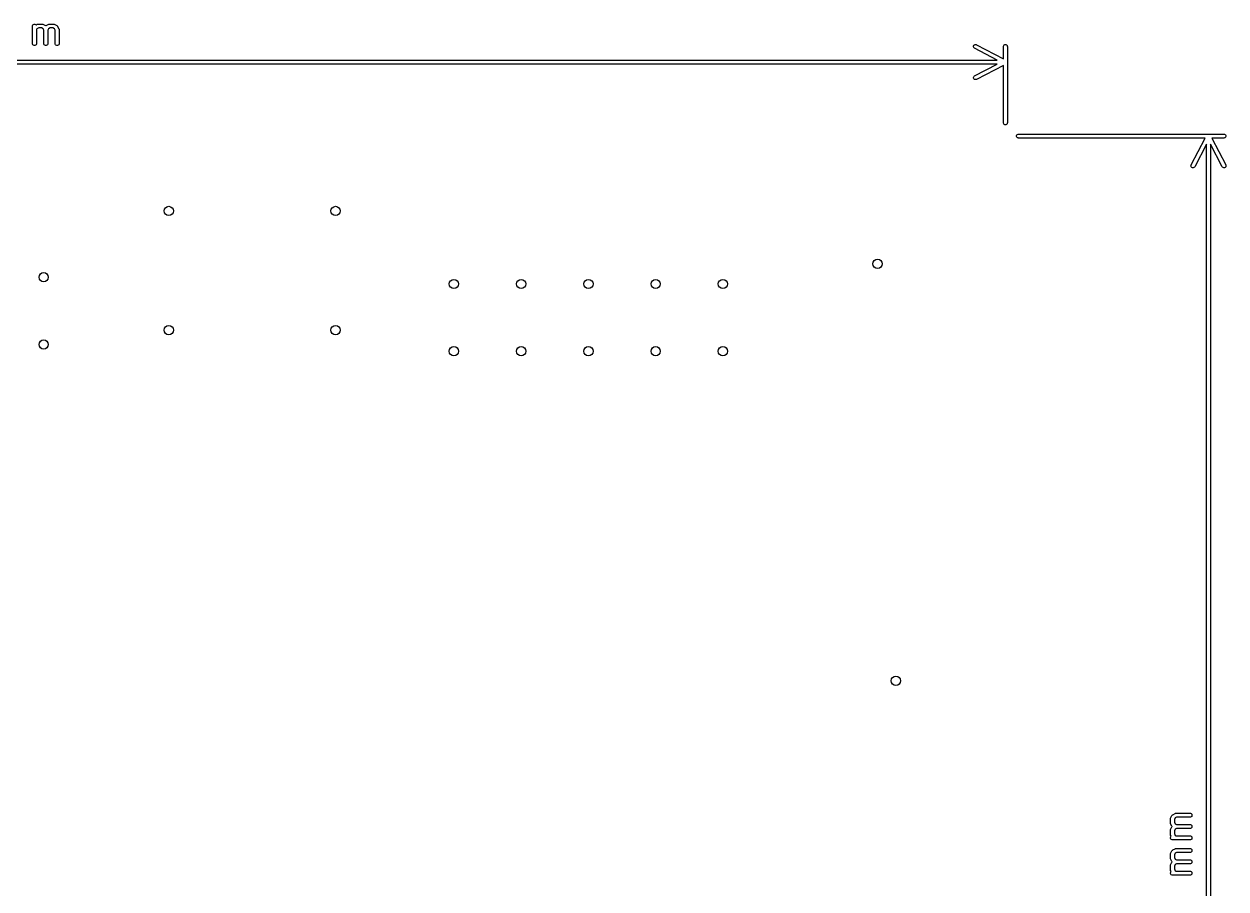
# Model space of a CAD drawing. Extents: x 0.21 to 3.72, y 0.21 to 2.77.
# Drawn here: x 1.931 to 3.718, y 1.47 to 2.757 of the extents above; entities that cross this region are included whole.
import ezdxf

# ---------------------------------------------------------------- set-up
doc = ezdxf.new("R2010")
doc.units = 0
doc.header["$MEASUREMENT"] = 0
doc.layers.add('BLACK', color=7, linetype='CONTINUOUS')

msp = doc.modelspace()

# ---------------------------------------------------------------- linework, layer by layer
at = {"layer": 'BLACK', "linetype": 'CONTINUOUS'}
for p, q in [((1.9433, 2.7542), (1.9438, 2.7553)), ((1.9433, 2.7536), (1.9433, 2.7542)), ((1.9433, 2.7274), (1.9433, 2.7536)), ((1.9438, 2.7553), (1.9446, 2.7561)), ((1.9446, 2.7561), (1.9457, 2.7565)), ((1.9457, 2.7565), (1.9468, 2.7565)), ((1.9468, 2.7565), (1.9479, 2.7561)), ((1.9479, 2.7561), (1.9486, 2.7553)), ((1.9486, 2.7553), (1.9505, 2.7563)), ((1.9505, 2.7563), (1.9511, 2.7565)), ((1.9511, 2.7565), (1.9512, 2.7565)), ((1.9512, 2.7565), (1.9513, 2.7565)), ((1.9513, 2.7565), (1.9519, 2.7566)), ((1.9519, 2.7566), (1.9575, 2.7566)), ((1.9575, 2.7566), (1.9581, 2.7565)), ((1.9581, 2.7565), (1.9582, 2.7565)), ((1.9582, 2.7565), (1.9583, 2.7565)), ((1.9583, 2.7565), (1.9588, 2.7563)), ((1.9588, 2.7563), (1.9626, 2.7544)), ((1.9626, 2.7544), (1.9626, 2.7543)), ((1.9626, 2.7543), (1.9627, 2.7543)), ((1.9627, 2.7543), (1.9627, 2.7543)), ((1.9627, 2.7543), (1.963, 2.7541)), ((1.963, 2.7541), (1.9631, 2.754)), ((1.9631, 2.754), (1.9632, 2.7541)), ((1.9632, 2.7541), (1.9635, 2.7543)), ((1.9635, 2.7543), (1.9635, 2.7543)), ((1.9635, 2.7543), (1.9636, 2.7543)), ((1.9636, 2.7543), (1.9637, 2.7544)), ((1.9637, 2.7544), (1.9674, 2.7563)), ((1.9674, 2.7563), (1.9679, 2.7565)), ((1.9679, 2.7565), (1.9681, 2.7565)), ((1.9681, 2.7565), (1.9682, 2.7565)), ((1.9682, 2.7565), (1.9687, 2.7566)), ((1.9687, 2.7566), (1.9744, 2.7566)), ((1.9744, 2.7566), (1.9749, 2.7565)), ((1.9749, 2.7565), (1.975, 2.7565)), ((1.975, 2.7565), (1.9751, 2.7565)), ((1.9751, 2.7565), (1.9757, 2.7563)), ((1.9757, 2.7563), (1.9794, 2.7544)), ((1.9794, 2.7544), (1.9795, 2.7543)), ((1.9795, 2.7543), (1.9796, 2.7543)), ((1.9796, 2.7543), (1.9796, 2.7543)), ((1.9796, 2.7543), (1.9799, 2.7541)), ((1.9799, 2.7541), (1.9802, 2.7538)), ((1.9802, 2.7538), (1.9804, 2.7536)), ((1.9804, 2.7536), (1.9806, 2.7533)), ((1.9806, 2.7533), (1.9807, 2.7532)), ((1.9807, 2.7532), (1.9807, 2.7532)), ((1.9807, 2.7532), (1.9807, 2.7531)), ((1.9807, 2.7531), (1.9826, 2.7493)), ((1.9499, 2.7493), (1.9492, 2.7486)), ((1.9492, 2.7486), (1.9492, 2.7274)), ((1.9526, 2.7507), (1.9499, 2.7493)), ((1.9568, 2.7507), (1.9526, 2.7507)), ((1.959, 2.7495), (1.9568, 2.7507)), ((1.9602, 2.7473), (1.959, 2.7495)), ((1.9602, 2.7274), (1.9602, 2.7473)), ((1.9672, 2.7495), (1.9661, 2.7473)), ((1.9661, 2.7473), (1.9661, 2.7274)), ((1.9694, 2.7507), (1.9672, 2.7495)), ((1.9737, 2.7507), (1.9694, 2.7507)), ((1.9759, 2.7495), (1.9737, 2.7507)), ((1.977, 2.7473), (1.9759, 2.7495)), ((1.977, 2.7274), (1.977, 2.7473)), ((1.9826, 2.7493), (1.9828, 2.7488)), ((1.9828, 2.7488), (1.9828, 2.7487)), ((1.9828, 2.7487), (1.9829, 2.7486)), ((1.9829, 2.7486), (1.9829, 2.748)), ((1.9829, 2.748), (1.9829, 2.7274)), ((1.9433, 2.7268), (1.9433, 2.7274)), ((1.9438, 2.7257), (1.9433, 2.7268)), ((1.9446, 2.7249), (1.9438, 2.7257)), ((1.9457, 2.7245), (1.9446, 2.7249)), ((1.9468, 2.7245), (1.9457, 2.7245)), ((1.9479, 2.7249), (1.9468, 2.7245)), ((1.9487, 2.7257), (1.9479, 2.7249)), ((1.9491, 2.7268), (1.9487, 2.7257)), ((1.9492, 2.7274), (1.9491, 2.7268)), ((1.9602, 2.7268), (1.9602, 2.7274)), ((1.9606, 2.7257), (1.9602, 2.7268)), ((1.9615, 2.7249), (1.9606, 2.7257)), ((1.9625, 2.7245), (1.9615, 2.7249)), ((1.9637, 2.7245), (1.9625, 2.7245)), ((1.9647, 2.7249), (1.9637, 2.7245)), ((1.9656, 2.7257), (1.9647, 2.7249)), ((1.966, 2.7268), (1.9656, 2.7257)), ((1.9661, 2.7274), (1.966, 2.7268)), ((1.9771, 2.7268), (1.977, 2.7274)), ((1.9775, 2.7257), (1.9771, 2.7268)), ((1.9783, 2.7249), (1.9775, 2.7257)), ((1.9794, 2.7245), (1.9783, 2.7249)), ((1.9806, 2.7245), (1.9794, 2.7245)), ((1.9816, 2.7249), (1.9806, 2.7245)), ((1.9824, 2.7257), (1.9816, 2.7249)), ((1.9829, 2.7268), (1.9824, 2.7257)), ((1.9829, 2.7274), (1.9829, 2.7268)), ((3.3427, 2.7228), (3.3428, 2.7239)), ((3.3431, 2.7217), (3.3427, 2.7228)), ((3.3428, 2.7239), (3.3433, 2.7249)), ((3.3438, 2.7208), (3.3431, 2.7217)), ((3.3433, 2.7249), (3.3442, 2.7257)), ((3.3443, 2.7205), (3.3438, 2.7208)), ((3.3442, 2.7257), (3.3453, 2.726)), ((3.3779, 2.703), (3.3443, 2.7205)), ((3.3453, 2.726), (3.3465, 2.7259)), ((3.3465, 2.7259), (3.347, 2.7257)), ((3.347, 2.7257), (3.387, 2.7049)), ((3.387, 2.7231), (3.3871, 2.7237)), ((3.387, 2.7049), (3.387, 2.7231)), ((3.3871, 2.7237), (3.3875, 2.7247)), ((3.3875, 2.7247), (3.3884, 2.7255)), ((3.3884, 2.7255), (3.3894, 2.726)), ((3.3894, 2.726), (3.3906, 2.726)), ((3.3906, 2.726), (3.3916, 2.7255)), ((3.3916, 2.7255), (3.3925, 2.7247)), ((3.3925, 2.7247), (3.3929, 2.7237)), ((3.3929, 2.7237), (3.393, 2.7231)), ((3.393, 2.7231), (3.393, 2.6097)), ((0.2221, 2.703), (3.3779, 2.703)), ((3.3779, 2.697), (0.2221, 2.697)), ((3.3443, 2.6795), (3.3779, 2.697)), ((3.387, 2.6951), (3.347, 2.6743)), ((3.387, 2.6097), (3.387, 2.6951)), ((3.3427, 2.6772), (3.3431, 2.6783)), ((3.3428, 2.6761), (3.3427, 2.6772)), ((3.3433, 2.6751), (3.3428, 2.6761)), ((3.3431, 2.6783), (3.3438, 2.6792)), ((3.3442, 2.6743), (3.3433, 2.6751)), ((3.3438, 2.6792), (3.3443, 2.6795)), ((3.3453, 2.674), (3.3442, 2.6743)), ((3.3465, 2.6741), (3.3453, 2.674)), ((3.347, 2.6743), (3.3465, 2.6741)), ((3.3871, 2.6091), (3.387, 2.6097)), ((3.393, 2.6097), (3.3929, 2.6091)), ((3.3875, 2.608), (3.3871, 2.6091)), ((3.3884, 2.6072), (3.3875, 2.608)), ((3.3894, 2.6068), (3.3884, 2.6072)), ((3.3906, 2.6068), (3.3894, 2.6068)), ((3.3916, 2.6072), (3.3906, 2.6068)), ((3.3925, 2.608), (3.3916, 2.6072)), ((3.3929, 2.6091), (3.3925, 2.608)), ((3.4068, 2.5906), (3.4072, 2.5916)), ((3.4072, 2.5916), (3.408, 2.5925)), ((3.408, 2.5925), (3.4091, 2.5929)), ((3.4091, 2.5929), (3.4097, 2.593)), ((3.4097, 2.593), (3.7151, 2.593)), ((3.7151, 2.593), (3.7157, 2.5929)), ((3.7157, 2.5929), (3.7167, 2.5925)), ((3.7167, 2.5925), (3.7175, 2.5916)), ((3.7175, 2.5916), (3.718, 2.5906)), ((3.4068, 2.5894), (3.4068, 2.5906)), ((3.4072, 2.5884), (3.4068, 2.5894)), ((3.408, 2.5875), (3.4072, 2.5884)), ((3.4091, 2.5871), (3.408, 2.5875)), ((3.4097, 2.587), (3.4091, 2.5871)), ((3.6871, 2.587), (3.4097, 2.587)), ((3.6663, 2.547), (3.6871, 2.587)), ((3.689, 2.5779), (3.6715, 2.5443)), ((3.689, 0.2221), (3.689, 2.5779)), ((3.7125, 2.5443), (3.695, 2.5779)), ((3.695, 2.5779), (3.695, 0.2221)), ((3.7151, 2.587), (3.6969, 2.587)), ((3.6969, 2.587), (3.7177, 2.547)), ((3.7157, 2.5871), (3.7151, 2.587)), ((3.7167, 2.5875), (3.7157, 2.5871)), ((3.7175, 2.5884), (3.7167, 2.5875)), ((3.718, 2.5894), (3.7175, 2.5884)), ((3.718, 2.5906), (3.718, 2.5894)), ((3.666, 2.5453), (3.6661, 2.5465)), ((3.6663, 2.5442), (3.666, 2.5453)), ((3.6661, 2.5465), (3.6663, 2.547)), ((3.6671, 2.5433), (3.6663, 2.5442)), ((3.6681, 2.5428), (3.6671, 2.5433)), ((3.6692, 2.5427), (3.6681, 2.5428)), ((3.6703, 2.5431), (3.6692, 2.5427)), ((3.6712, 2.5438), (3.6703, 2.5431)), ((3.6715, 2.5443), (3.6712, 2.5438)), ((3.7128, 2.5438), (3.7125, 2.5443)), ((3.7137, 2.5431), (3.7128, 2.5438)), ((3.7148, 2.5427), (3.7137, 2.5431)), ((3.7159, 2.5428), (3.7148, 2.5427)), ((3.7169, 2.5433), (3.7159, 2.5428)), ((3.7177, 2.5442), (3.7169, 2.5433)), ((3.7177, 2.547), (3.7179, 2.5465)), ((3.718, 2.5453), (3.7177, 2.5442)), ((3.7179, 2.5465), (3.718, 2.5453)), ((3.6354, 1.5744), (3.6355, 1.5749)), ((3.6354, 1.5687), (3.6354, 1.5744)), ((3.6355, 1.5751), (3.6357, 1.5757)), ((3.6355, 1.575), (3.6355, 1.5751)), ((3.6355, 1.5749), (3.6355, 1.575)), ((3.6357, 1.5757), (3.6376, 1.5794)), ((3.6376, 1.5794), (3.6377, 1.5795)), ((3.6377, 1.5796), (3.6379, 1.5799)), ((3.6377, 1.5795), (3.6377, 1.5796)), ((3.6377, 1.5796), (3.6377, 1.5796)), ((3.6379, 1.5799), (3.6382, 1.5802)), ((3.6382, 1.5802), (3.6384, 1.5804)), ((3.6384, 1.5804), (3.6387, 1.5806)), ((3.6387, 1.5806), (3.6388, 1.5807)), ((3.6388, 1.5807), (3.6388, 1.5807)), ((3.6388, 1.5807), (3.6389, 1.5807)), ((3.6389, 1.5807), (3.6427, 1.5826)), ((3.6425, 1.5759), (3.6413, 1.5737)), ((3.6413, 1.5737), (3.6413, 1.5694)), ((3.6447, 1.577), (3.6425, 1.5759)), ((3.6427, 1.5826), (3.6432, 1.5828)), ((3.6432, 1.5828), (3.6433, 1.5828)), ((3.6433, 1.5828), (3.6434, 1.5829)), ((3.6434, 1.5829), (3.644, 1.5829)), ((3.644, 1.5829), (3.6646, 1.5829)), ((3.6646, 1.577), (3.6447, 1.577)), ((3.6646, 1.5829), (3.6652, 1.5829)), ((3.6652, 1.5771), (3.6646, 1.577)), ((3.6652, 1.5829), (3.6663, 1.5824)), ((3.6663, 1.5775), (3.6652, 1.5771)), ((3.6663, 1.5824), (3.6671, 1.5816)), ((3.6671, 1.5783), (3.6663, 1.5775)), ((3.6671, 1.5816), (3.6675, 1.5806)), ((3.6675, 1.5794), (3.6671, 1.5783)), ((3.6675, 1.5806), (3.6675, 1.5794)), ((3.6355, 1.5682), (3.6354, 1.5687)), ((3.6354, 1.5575), (3.6355, 1.5581)), ((3.6354, 1.5519), (3.6354, 1.5575)), ((3.6355, 1.5681), (3.6355, 1.5682)), ((3.6355, 1.5679), (3.6355, 1.5681)), ((3.6357, 1.5674), (3.6355, 1.5679)), ((3.6355, 1.5583), (3.6357, 1.5588)), ((3.6355, 1.5582), (3.6355, 1.5583)), ((3.6355, 1.5581), (3.6355, 1.5582)), ((3.6376, 1.5637), (3.6357, 1.5674)), ((3.6357, 1.5588), (3.6376, 1.5626)), ((3.6377, 1.5636), (3.6376, 1.5637)), ((3.6376, 1.5626), (3.6377, 1.5626)), ((3.6377, 1.5635), (3.6377, 1.5636)), ((3.6379, 1.5632), (3.6377, 1.5635)), ((3.6377, 1.5635), (3.6377, 1.5635)), ((3.6377, 1.5627), (3.6379, 1.563)), ((3.6377, 1.5626), (3.6377, 1.5627)), ((3.6377, 1.5627), (3.6377, 1.5627)), ((3.638, 1.5631), (3.6379, 1.5632)), ((3.6379, 1.563), (3.638, 1.5631)), ((3.6413, 1.5694), (3.6425, 1.5672)), ((3.6425, 1.559), (3.6413, 1.5568)), ((3.6413, 1.5568), (3.6413, 1.5526)), ((3.6425, 1.5672), (3.6447, 1.5661)), ((3.6447, 1.5602), (3.6425, 1.559)), ((3.6447, 1.5661), (3.6646, 1.5661)), ((3.6646, 1.5602), (3.6447, 1.5602)), ((3.6646, 1.5661), (3.6652, 1.566)), ((3.6652, 1.5602), (3.6646, 1.5602)), ((3.6652, 1.566), (3.6663, 1.5656)), ((3.6663, 1.5606), (3.6652, 1.5602)), ((3.6663, 1.5656), (3.6671, 1.5647)), ((3.6671, 1.5615), (3.6663, 1.5606)), ((3.6671, 1.5647), (3.6675, 1.5637)), ((3.6675, 1.5625), (3.6671, 1.5615)), ((3.6675, 1.5637), (3.6675, 1.5625)), ((3.6355, 1.5513), (3.6354, 1.5519)), ((3.6355, 1.5512), (3.6355, 1.5513)), ((3.6355, 1.5511), (3.6355, 1.5512)), ((3.6357, 1.5505), (3.6355, 1.5511)), ((3.6355, 1.5468), (3.6359, 1.5479)), ((3.6355, 1.5457), (3.6355, 1.5468)), ((3.6359, 1.5446), (3.6355, 1.5457)), ((3.6367, 1.5486), (3.6357, 1.5505)), ((3.6359, 1.5479), (3.6367, 1.5486)), ((3.6367, 1.5438), (3.6359, 1.5446)), ((3.6378, 1.5433), (3.6367, 1.5438)), ((3.6384, 1.5433), (3.6378, 1.5433)), ((3.6646, 1.5433), (3.6384, 1.5433)), ((3.6413, 1.5526), (3.6427, 1.5499)), ((3.6427, 1.5499), (3.6434, 1.5492)), ((3.6434, 1.5492), (3.6646, 1.5492)), ((3.6646, 1.5492), (3.6652, 1.5491)), ((3.6652, 1.5433), (3.6646, 1.5433)), ((3.6652, 1.5491), (3.6663, 1.5487)), ((3.6663, 1.5438), (3.6652, 1.5433)), ((3.6663, 1.5487), (3.6671, 1.5479)), ((3.6671, 1.5446), (3.6663, 1.5438)), ((3.6671, 1.5479), (3.6675, 1.5468)), ((3.6675, 1.5457), (3.6671, 1.5446)), ((3.6675, 1.5468), (3.6675, 1.5457)), ((3.6354, 1.5219), (3.6355, 1.5224)), ((3.6354, 1.5162), (3.6354, 1.5219)), ((3.6355, 1.5226), (3.6357, 1.5232)), ((3.6355, 1.5225), (3.6355, 1.5226)), ((3.6355, 1.5224), (3.6355, 1.5225)), ((3.6357, 1.5232), (3.6376, 1.5269)), ((3.6376, 1.5269), (3.6377, 1.527)), ((3.6377, 1.5271), (3.6379, 1.5274)), ((3.6377, 1.527), (3.6377, 1.5271)), ((3.6377, 1.5271), (3.6377, 1.5271)), ((3.6379, 1.5274), (3.6382, 1.5277)), ((3.6382, 1.5277), (3.6384, 1.5279)), ((3.6384, 1.5279), (3.6387, 1.5281)), ((3.6387, 1.5281), (3.6388, 1.5282)), ((3.6388, 1.5282), (3.6389, 1.5283)), ((3.6388, 1.5282), (3.6388, 1.5282)), ((3.6389, 1.5283), (3.6427, 1.5301)), ((3.6425, 1.5234), (3.6413, 1.5212)), ((3.6413, 1.5212), (3.6413, 1.5169)), ((3.6447, 1.5245), (3.6425, 1.5234)), ((3.6427, 1.5301), (3.6432, 1.5303)), ((3.6432, 1.5303), (3.6433, 1.5303)), ((3.6433, 1.5303), (3.6434, 1.5304)), ((3.6434, 1.5304), (3.644, 1.5304)), ((3.644, 1.5304), (3.6646, 1.5304)), ((3.6646, 1.5245), (3.6447, 1.5245)), ((3.6646, 1.5304), (3.6652, 1.5304)), ((3.6652, 1.5246), (3.6646, 1.5245)), ((3.6652, 1.5304), (3.6663, 1.5299)), ((3.6663, 1.525), (3.6652, 1.5246)), ((3.6663, 1.5299), (3.6671, 1.5291)), ((3.6671, 1.5258), (3.6663, 1.525)), ((3.6671, 1.5291), (3.6675, 1.5281)), ((3.6675, 1.5269), (3.6671, 1.5258)), ((3.6675, 1.5281), (3.6675, 1.5269)), ((3.6355, 1.5157), (3.6354, 1.5162)), ((3.6354, 1.505), (3.6355, 1.5056)), ((3.6354, 1.4994), (3.6354, 1.505)), ((3.6355, 1.5156), (3.6355, 1.5157)), ((3.6355, 1.5155), (3.6355, 1.5156)), ((3.6357, 1.5149), (3.6355, 1.5155)), ((3.6355, 1.5058), (3.6357, 1.5063)), ((3.6355, 1.5057), (3.6355, 1.5058)), ((3.6355, 1.5056), (3.6355, 1.5057)), ((3.6376, 1.5112), (3.6357, 1.5149)), ((3.6357, 1.5063), (3.6376, 1.5101)), ((3.6377, 1.5111), (3.6376, 1.5112)), ((3.6376, 1.5101), (3.6377, 1.5102)), ((3.6377, 1.511), (3.6377, 1.5111)), ((3.6379, 1.5107), (3.6377, 1.511)), ((3.6377, 1.511), (3.6377, 1.511)), ((3.6377, 1.5103), (3.6379, 1.5105)), ((3.6377, 1.5102), (3.6377, 1.5103)), ((3.6377, 1.5102), (3.6377, 1.5102)), ((3.638, 1.5106), (3.6379, 1.5107)), ((3.6379, 1.5105), (3.638, 1.5106)), ((3.6413, 1.5169), (3.6425, 1.5147)), ((3.6425, 1.5065), (3.6413, 1.5043)), ((3.6413, 1.5043), (3.6413, 1.5001)), ((3.6425, 1.5147), (3.6447, 1.5136)), ((3.6447, 1.5077), (3.6425, 1.5065)), ((3.6447, 1.5136), (3.6646, 1.5136)), ((3.6646, 1.5077), (3.6447, 1.5077)), ((3.6646, 1.5136), (3.6652, 1.5135)), ((3.6652, 1.5077), (3.6646, 1.5077)), ((3.6652, 1.5135), (3.6663, 1.5131)), ((3.6663, 1.5082), (3.6652, 1.5077)), ((3.6663, 1.5131), (3.6671, 1.5123)), ((3.6671, 1.509), (3.6663, 1.5082)), ((3.6671, 1.5123), (3.6675, 1.5112)), ((3.6675, 1.51), (3.6671, 1.509)), ((3.6675, 1.5112), (3.6675, 1.51)), ((3.6355, 1.4988), (3.6354, 1.4994)), ((3.6355, 1.4987), (3.6355, 1.4988)), ((3.6355, 1.4986), (3.6355, 1.4987)), ((3.6357, 1.498), (3.6355, 1.4986)), ((3.6355, 1.4943), (3.6359, 1.4954)), ((3.6355, 1.4932), (3.6355, 1.4943)), ((3.6359, 1.4921), (3.6355, 1.4932)), ((3.6367, 1.4961), (3.6357, 1.498)), ((3.6359, 1.4954), (3.6367, 1.4961)), ((3.6367, 1.4913), (3.6359, 1.4921)), ((3.6378, 1.4908), (3.6367, 1.4913)), ((3.6384, 1.4908), (3.6378, 1.4908)), ((3.6646, 1.4908), (3.6384, 1.4908)), ((3.6413, 1.5001), (3.6427, 1.4974)), ((3.6427, 1.4974), (3.6434, 1.4967)), ((3.6434, 1.4967), (3.6646, 1.4967)), ((3.6646, 1.4967), (3.6652, 1.4966)), ((3.6652, 1.4908), (3.6646, 1.4908)), ((3.6652, 1.4966), (3.6663, 1.4962)), ((3.6663, 1.4913), (3.6652, 1.4908)), ((3.6663, 1.4962), (3.6671, 1.4954)), ((3.6671, 1.4921), (3.6663, 1.4913)), ((3.6671, 1.4954), (3.6675, 1.4943)), ((3.6675, 1.4932), (3.6671, 1.4921)), ((3.6675, 1.4943), (3.6675, 1.4932))]:
    msp.add_line(p, q, dxfattribs=at)
at = {"layer": 'BLACK'}
for centre in [(2.146, 2.4786), (2.394, 2.4786), (3.2, 2.4), (1.96, 2.38), (2.57, 2.37), (2.67, 2.37), (2.77, 2.37), (2.87, 2.37), (2.97, 2.37), (2.146, 2.3014), (2.394, 2.3014), (1.96, 2.28), (2.57, 2.27), (2.67, 2.27), (2.77, 2.27), (2.87, 2.27), (2.97, 2.27), (3.2272, 1.7799)]:
    msp.add_circle(centre, 0.00689, dxfattribs=at)

doc.saveas('drawing.dxf')
